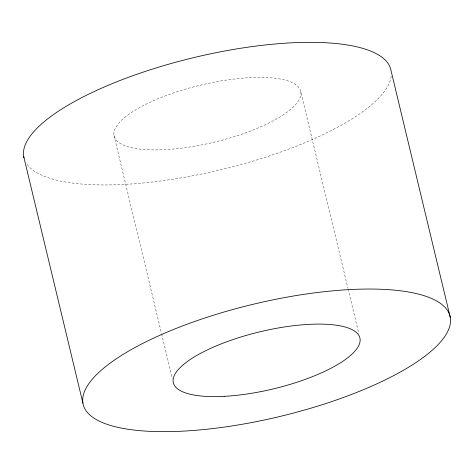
<?xml version="1.0" encoding="UTF-8"?>
<svg xmlns="http://www.w3.org/2000/svg" width="474" height="474" viewBox="0 0 474 474"><rect width="100%" height="100%" fill="white"/><g stroke="black" fill="none" stroke-linecap="round" stroke-linejoin="round"><path stroke-width="0.36" stroke-dasharray="2.37 1.78" d="M300.789 91.861A95.926 29.323 -13.5 0 1 164.922 149.642A95.926 29.323 -13.5 0 1 156.45 99.451A95.926 29.323 -13.5 0 1 300.789 91.861L347.928 288.21M348.1 288.933L358.806 333.524M113.985 135.44L161.474 333.234M161.646 333.951L172.352 378.542M391.186 76.142A188.658 57.674 -13.5 0 1 220.683 169.769A188.658 57.674 -13.5 0 1 26.526 163.577"/><path stroke-width="0.71" d="M450.3 317.491A188.658 57.674 -13.5 0 0 166.439 332.422A188.658 57.674 -13.5 0 0 183.1 431.133A188.658 57.674 -13.5 0 0 450.3 317.491L391.074 70.792A188.658 57.674 -13.5 0 0 195.602 57.17A188.658 57.674 -13.5 0 0 23.978 157.842M23.7 156.509L82.926 403.208M224.149 396.341A95.926 29.323 -13.5 0 0 360.015 338.56A95.926 29.323 -13.5 0 0 215.676 346.15A95.926 29.323 -13.5 0 0 224.149 396.341"/></g></svg>
